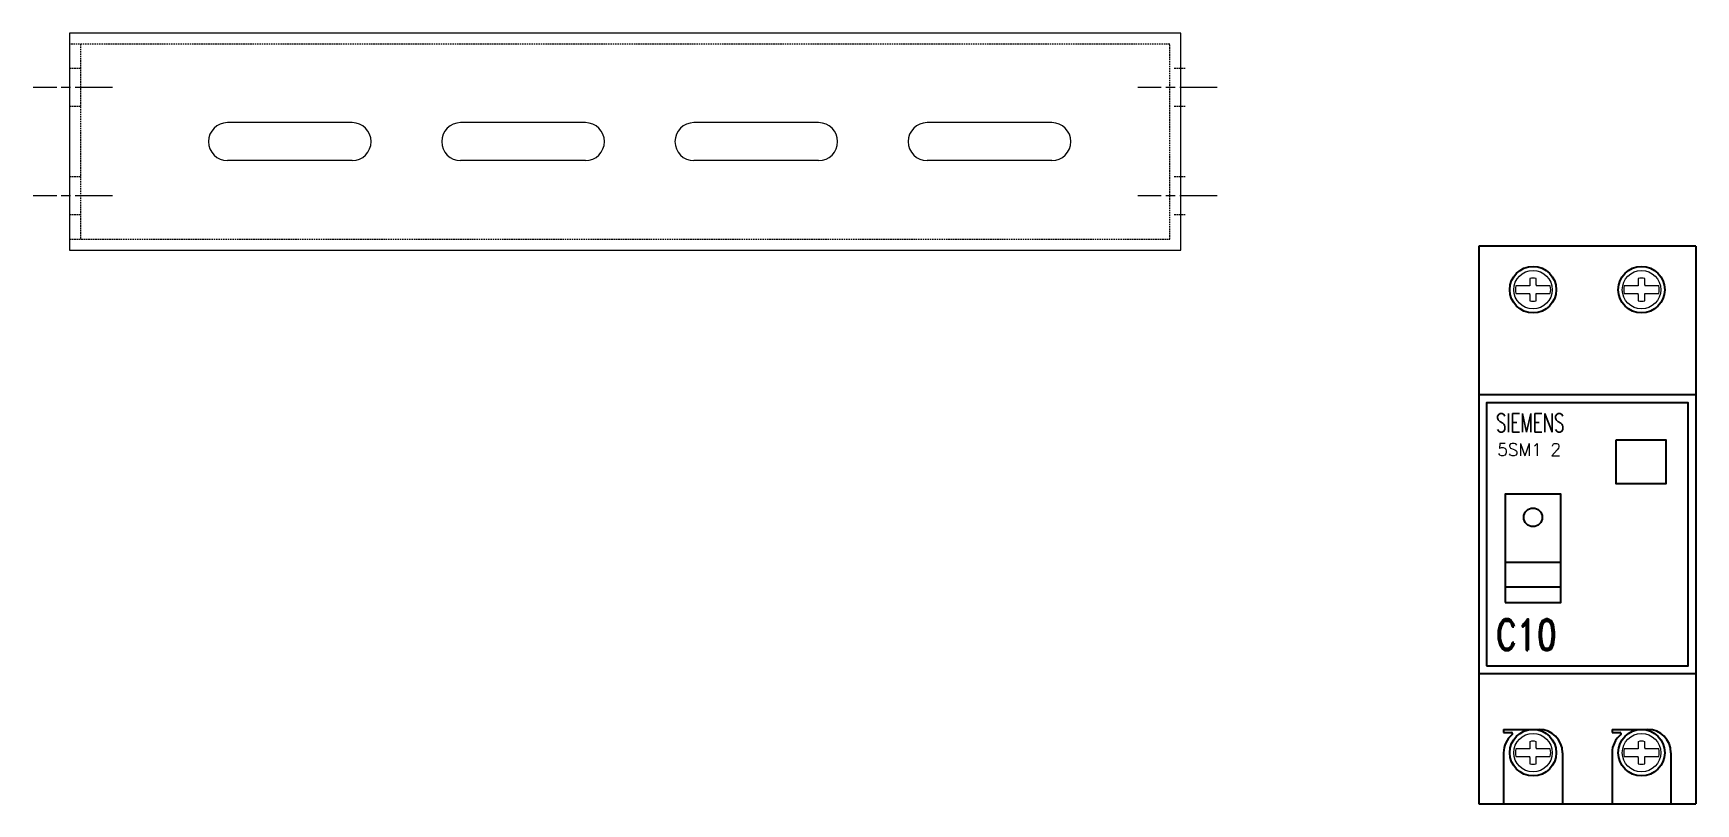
# Model space of a CAD drawing. Header units: millimetres. Extents: x 8199 to 54578, y -26210 to 18307.
# Drawn here: x 43514.8 to 43783, y -15546.7 to -15422.3 of the extents above; entities that cross this region are included whole.
import ezdxf

# ---------------------------------------------------------------- set-up
doc = ezdxf.new("R2010")
doc.units = ezdxf.units.MM
doc.header["$MEASUREMENT"] = 0
doc.linetypes.add('AM_ISO08W050x2', pattern=[9, 6, -0.75, 1.5, -0.75])
doc.linetypes.add('HIDDEN', pattern=[0.375, 0.25, -0.125])
doc.layers.add('10000_FRONT', color=7, linetype='Continuous')
for name, color, linetype, lineweight in [('Centros', 253, 'AM_ISO08W050x2', 15), ('Ocultas', 252, 'HIDDEN', 15), ('Perfil C1', 50, 'Continuous', 15)]:
    doc.layers.add(name, color=color, linetype=linetype, lineweight=lineweight)
doc.styles.add('ROMAND', font='romand__.ttf', dxfattribs={"height": 3})
doc.styles.add('STYLE1', font='Romans.shx')

# ---------------------------------------------------------------- blocks, each defined once
blk = doc.blocks.new('A$C5AE43405')
for p, q in [((0, 90), (0, 0)), ((35, 90), (0, 90)), ((35, 90), (35, 0)), ((35, 66), (0, 66)), ((35, 21), (0, 21)), ((4, 12), (9.75, 12)), ((4, 11.5), (5.27, 11.5)), ((21.5, 12), (27.25, 12)), ((21.5, 11.5), (22.77, 11.5)), ((0, 0), (35, 0))]:
    blk.add_line(p, q)
at = {"ltscale": 6e-05}
for p, q in [((4.25, 39), (13.25, 39)), ((4.25, 35), (13.25, 35)), ((4, 12), (4, 11.5)), ((21.5, 12), (21.5, 11.5)), ((4, 8.25), (4, 0)), ((13.5, 8.25), (13.5, 0)), ((21.5, 8.25), (21.5, 0)), ((31, 8.25), (31, 0))]:
    blk.add_line(p, q, dxfattribs=at)
for points in [[(1.25, 22.25), (33.75, 22.25), (33.75, 64.75), (1.25, 64.75)], [(22.17, 58.76), (30.18, 58.76), (30.18, 51.63), (22.17, 51.63)], [(4.25, 32.5), (13.25, 32.5), (13.25, 50), (4.25, 50)]]:
    blk.add_lwpolyline(points, close=True, dxfattribs=at)
for centre, radius in [((8.75, 83), 3.75), ((26.25, 83), 3.75), ((8.75, 46.25), 1.5), ((8.75, 8.25), 3.75), ((26.25, 8.25), 3.75)]:
    blk.add_circle(centre, radius, dxfattribs=at)
for centre, radius, start, end in [((7.75, 8.25), 3.75, 128.9602, 180), ((5.27, 11.31), 0.19, 307.4783, 90), ((9.75, 8.25), 3.75, 0, 90), ((25.25, 8.25), 3.75, 128.9602, 180), ((22.77, 11.31), 0.19, 307.4783, 90), ((27.25, 8.25), 3.75, 0, 90)]:
    blk.add_arc(centre, radius, start, end, dxfattribs=at)
at = {"layer": '10000_FRONT', "linetype": 'Continuous', "lineweight": 13}
for p, q in [((8.23, 83.6), (5.96, 83.6)), ((8.23, 84.78), (8.23, 83.78)), ((8.23, 83.78), (8.23, 83.6)), ((9.26, 83.78), (9.26, 84.78)), ((9.26, 83.78), (9.26, 83.6)), ((11.54, 83.6), (9.26, 83.6)), ((25.73, 83.6), (23.46, 83.6)), ((25.73, 84.78), (25.73, 83.78)), ((25.73, 83.78), (25.73, 83.6)), ((26.76, 83.78), (26.76, 84.78)), ((26.76, 83.78), (26.76, 83.6)), ((29.04, 83.6), (26.76, 83.6)), ((5.96, 82.4), (8.23, 82.4)), ((8.23, 82.22), (8.23, 82.4)), ((8.23, 82.22), (8.23, 81.22)), ((9.26, 82.22), (9.26, 82.4)), ((9.26, 82.4), (11.54, 82.4)), ((9.26, 81.22), (9.26, 82.22)), ((23.46, 82.4), (25.73, 82.4)), ((25.73, 82.22), (25.73, 82.4)), ((25.73, 82.22), (25.73, 81.22)), ((26.76, 82.22), (26.76, 82.4)), ((26.76, 82.4), (29.04, 82.4)), ((26.76, 81.22), (26.76, 82.22)), ((8.23, 8.85), (5.96, 8.85)), ((8.23, 10.03), (8.23, 9.03)), ((8.23, 9.03), (8.23, 8.85)), ((9.26, 9.03), (9.26, 10.03)), ((9.26, 9.03), (9.26, 8.85)), ((11.54, 8.85), (9.26, 8.85)), ((25.73, 8.85), (23.46, 8.85)), ((25.73, 10.03), (25.73, 9.03)), ((25.73, 9.03), (25.73, 8.85)), ((26.76, 9.03), (26.76, 10.03)), ((26.76, 9.03), (26.76, 8.85)), ((29.04, 8.85), (26.76, 8.85)), ((5.96, 7.65), (8.23, 7.65)), ((8.23, 7.47), (8.23, 7.65)), ((8.23, 7.47), (8.23, 6.47)), ((9.26, 7.47), (9.26, 7.65)), ((9.26, 7.65), (11.54, 7.65)), ((9.26, 6.47), (9.26, 7.47)), ((23.46, 7.65), (25.73, 7.65)), ((25.73, 7.47), (25.73, 7.65)), ((25.73, 7.47), (25.73, 6.47)), ((26.76, 7.47), (26.76, 7.65)), ((26.76, 7.65), (29.04, 7.65)), ((26.76, 6.47), (26.76, 7.47))]:
    blk.add_line(p, q, dxfattribs=at)
for centre in [(8.75, 83), (8.75, 83), (26.25, 83), (26.25, 83), (8.75, 8.25), (8.75, 8.25), (26.25, 8.25), (26.25, 8.25)]:
    blk.add_circle(centre, 3.1, dxfattribs=at)
for centre, radius, start, end in [((8.75, 83), 2.85, 167.7604, 192.2396), ((8.75, 83), 1.85, 73.8365, 106.1634), ((8.75, 83), 2.85, 347.7604, 12.2396), ((26.25, 83), 2.85, 167.7604, 192.2396), ((26.25, 83), 1.85, 73.8365, 106.1634), ((26.25, 83), 2.85, 347.7604, 12.2396), ((8.75, 83), 1.85, 253.8366, 286.1634), ((26.25, 83), 1.85, 253.8366, 286.1634), ((8.75, 8.25), 2.85, 167.7604, 192.2396), ((8.75, 8.25), 1.85, 73.8365, 106.1634), ((8.75, 8.25), 2.85, 347.7604, 12.2396), ((26.25, 8.25), 2.85, 167.7604, 192.2396), ((26.25, 8.25), 1.85, 73.8365, 106.1634), ((26.25, 8.25), 2.85, 347.7604, 12.2396), ((8.75, 8.25), 1.85, 253.8366, 286.1634), ((26.25, 8.25), 1.85, 253.8366, 286.1634)]:
    blk.add_arc(centre, radius, start, end, dxfattribs=at)
at = {"style": 'STYLE1', "width": 0.65}
blk.add_text('SIEMENS', height=3, dxfattribs=at).set_placement((2.79, 60))
at = {"style": 'STYLE1'}
blk.add_text('5SM1 2', height=2, dxfattribs=at).set_placement((2.98, 56.19))
at = {"style": 'ROMAND', "width": 0.75}
blk.add_attdef('30MA', (2.77, 24.8), '', height=5, dxfattribs=at)
blk = doc.blocks.new('A$C557914C0')
at = {"layer": 'Centros'}
for p, q in [((12.78, 26.25), (0, 26.25)), ((190.98, 26.25), (178.2, 26.25)), ((12.78, 8.75), (0, 8.75)), ((190.98, 8.75), (178.2, 8.75))]:
    blk.add_line(p, q, dxfattribs=at)
at = {"layer": 'Ocultas'}
for p, q in [((183.36, 33.25), (5.87, 33.25)), ((7.62, 33.25), (7.62, 1.75)), ((183.36, 1.75), (183.36, 33.25)), ((7.62, 29.31), (5.87, 29.31)), ((185.81, 29.31), (184.06, 29.31)), ((7.62, 23.19), (5.87, 23.19)), ((185.81, 23.19), (184.06, 23.19)), ((7.62, 11.81), (5.87, 11.81)), ((185.81, 11.81), (184.06, 11.81)), ((7.62, 5.69), (5.87, 5.69)), ((185.81, 5.69), (184.06, 5.69)), ((5.87, 1.75), (183.36, 1.75))]:
    blk.add_line(p, q, dxfattribs=at)
at = {"layer": 'Perfil C1'}
for p, q in [((185.11, 35), (5.87, 35)), ((5.87, 35), (5.87, 0)), ((185.11, 0), (185.11, 35)), ((51.45, 20.56), (31.33, 20.56)), ((89.08, 20.56), (68.95, 20.56)), ((126.7, 20.56), (106.58, 20.56)), ((164.33, 20.56), (144.2, 20.56)), ((51.45, 14.44), (31.33, 14.44)), ((89.08, 14.44), (68.95, 14.44)), ((126.7, 14.44), (106.58, 14.44)), ((164.33, 14.44), (144.2, 14.44)), ((5.87, 0), (185.11, 0))]:
    blk.add_line(p, q, dxfattribs=at)
for centre, start, end in [((31.33, 17.5), 90, 270), ((51.45, 17.5), 270, 90), ((68.95, 17.5), 90, 270), ((89.08, 17.5), 270, 90), ((106.58, 17.5), 90, 270), ((126.7, 17.5), 270, 90), ((144.2, 17.5), 90, 270), ((164.33, 17.5), 270, 90)]:
    blk.add_arc(centre, 3.06, start, end, dxfattribs=at)

msp = doc.modelspace()

# ---------------------------------------------------------------- block references
msp.add_blockref('A$C557914C0', (43514.79163, -15457.31303))
at = {"ltscale": 6e-05}
msp.add_blockref('A$C5AE43405', (43747.98638, -15546.71493), dxfattribs=at).add_auto_attribs({'30MA': 'C10'})

doc.saveas('drawing.dxf')
